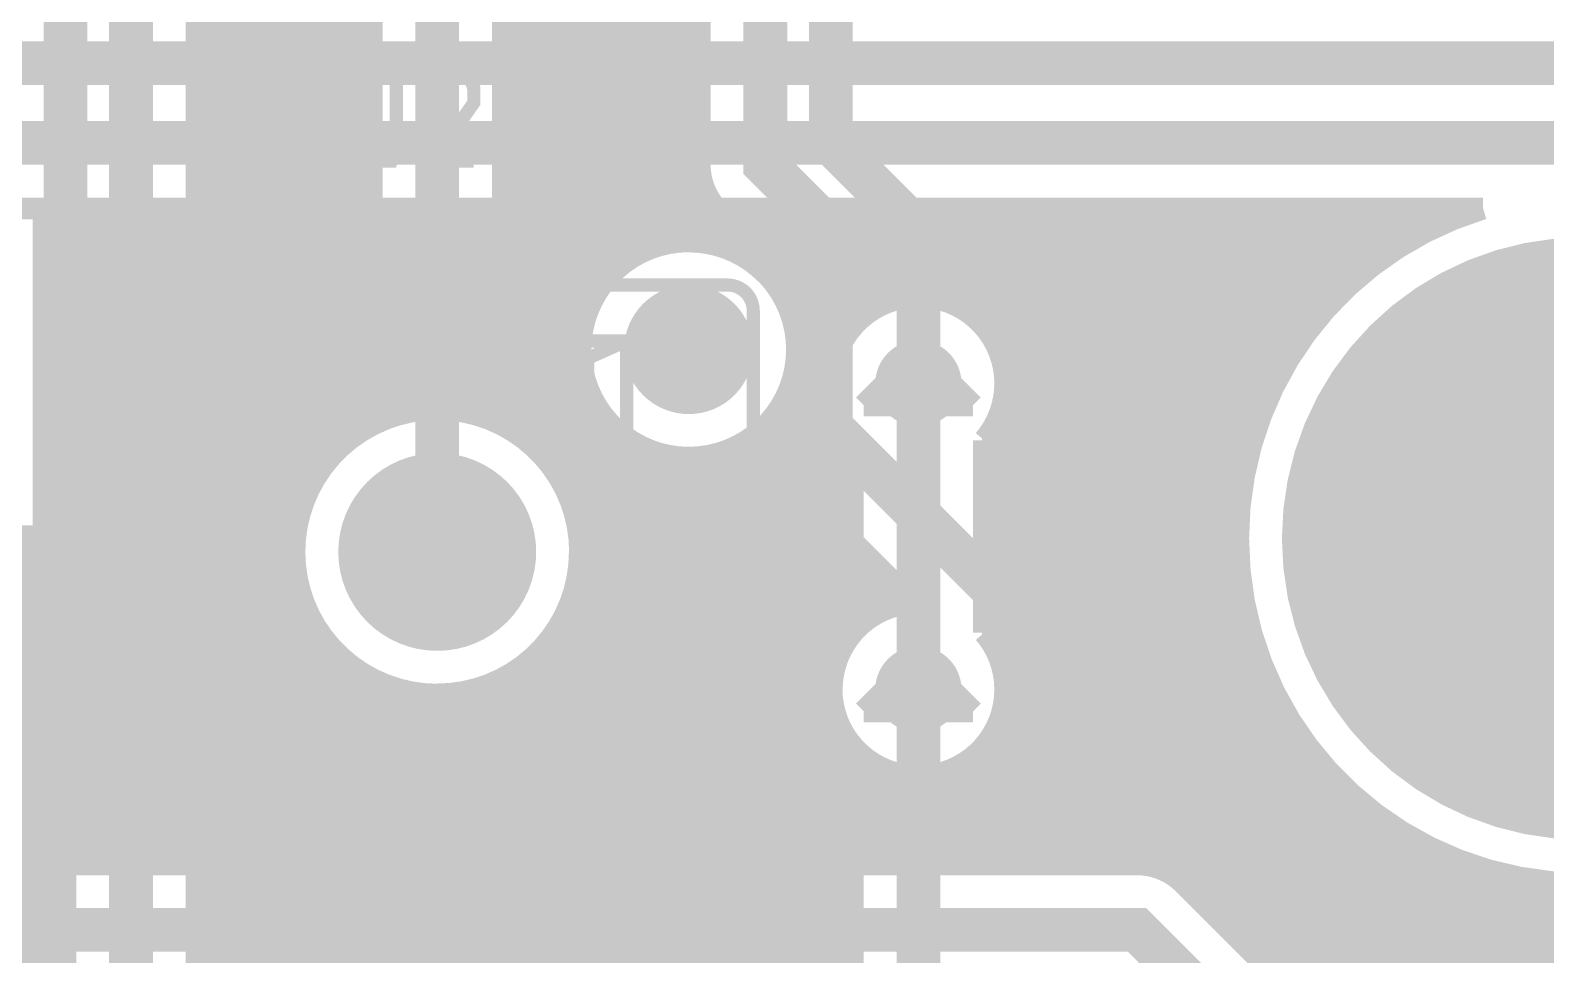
# Model space of a CAD drawing. Extents: x -5 to 100, y -56 to 115.
# Drawn here: x 54.96 to 72.56, y 60.16 to 70.9 of the extents above; entities that cross this region are included whole.
import ezdxf

# ---------------------------------------------------------------- set-up
doc = ezdxf.new("R2010")
doc.units = 0
doc.header["$MEASUREMENT"] = 0
doc.layers.get('0').update_dxf_attribs({"linetype": 'CONTINUOUS'})
for name, color, linetype in [('22-314-0_BOT', 7, 'CONTINUOUS'), ('22-314-0_DRD', 7, 'CONTINUOUS'), ('22-314-0_DRL', 2, 'CONTINUOUS'), ('22-314-0_SMB', 4, 'CONTINUOUS'), ('22-314-0_SMT', 3, 'CONTINUOUS'), ('22-314-0_SST', 5, 'CONTINUOUS'), ('22-314-0_TOP', 10, 'CONTINUOUS'), ('THRUHOLE_NPT', 9, 'CONTINUOUS'), ('THRUHOLE_TAP', 12, 'CONTINUOUS')]:
    doc.layers.add(name, color=color, linetype=linetype)

# ---------------------------------------------------------------- blocks, each defined once
blk = doc.blocks.new('ROUND_3')
at = {"const_width": 1.14935}
blk.add_lwpolyline([(-0.574674, 0, 1), (0.574674, 0, 1)], format="xyb", close=True, dxfattribs=at)
blk = doc.blocks.new('ROUND_4')
at = {"const_width": 0.7493}
blk.add_lwpolyline([(-0.37465, 0, 1), (0.37465, 0, 1)], format="xyb", close=True, dxfattribs=at)
blk = doc.blocks.new('ROUND_7')
at = {"const_width": 3.50012}
blk.add_lwpolyline([(-1.75006, 0, 1), (1.75006, 0, 1)], format="xyb", close=True, dxfattribs=at)
blk = doc.blocks.new('ROUND_14')
at = {"const_width": 0.50038}
blk.add_lwpolyline([(-0.25019, 0, 1), (0.25019, 0, 1)], format="xyb", close=True, dxfattribs=at)
blk = doc.blocks.new('ROUND_5')
at = {"const_width": 0.75057}
blk.add_lwpolyline([(-0.375284, 0, 1), (0.375284, 0, 1)], format="xyb", close=True, dxfattribs=at)
blk = doc.blocks.new('ROUND_18')
at = {"const_width": 0.65024}
blk.add_lwpolyline([(-0.32512, 0, 1), (0.32512, 0, 1)], format="xyb", close=True, dxfattribs=at)
blk = doc.blocks.new('ROUND_20')
at = {"const_width": 1.75006}
blk.add_lwpolyline([(-0.87503, 0, 1), (0.87503, 0, 1)], format="xyb", close=True, dxfattribs=at)
blk = doc.blocks.new('ROUND_22')
at = {"const_width": 0.14986}
blk.add_lwpolyline([(-0.07493, 0, 1), (0.07493, 0, 1)], format="xyb", close=True, dxfattribs=at)

msp = doc.modelspace()

# ---------------------------------------------------------------- linework, layer by layer
at = {"layer": '22-314-0_BOT'}
for points, const_width in [([(56.05018, 106.299), (54.102, 104.35082), (54.102, 97.79), (55.372, 96.52), (55.372, 62.484), (53.34, 60.452)], 0.508), ([(63.05042, 106.299), (64.77, 104.57942), (64.77, 99.06), (64.262, 98.552), (64.262, 69.596), (65.278, 68.58), (65.278, 66.802)], 0.508), ([(56.05018, 101.69906), (56.134, 101.61778), (56.134, 52.324)], 0.508), ([(63.05042, 101.69906), (63.5, 101.24948), (63.5, 69.342), (64.262, 68.58), (64.262, 66.294), (73.67524, 56.87822), (73.75398, 56.87822)], 0.508), ([(56.896, 98.52406), (56.896, 52.98186)], 0.254), ([(56.9976, 98.4377), (56.9976, 52.84216)], 0.254), ([(57.2262, 98.29546), (57.2262, 39.878)], 0.254), ([(60.8838, 93.24086), (60.8838, 65.99428)], 0.254), ([(61.1124, 92.94876), (61.1124, 65.69456)], 0.254), ([(62.7126, 92.84716), (62.7126, 68.44792)], 0.254), ([(62.738, 92.86494), (62.738, 69.342)], 0.254), ([(61.341, 92.77858), (61.341, 64.99352)], 0.254), ([(61.5696, 92.67444), (61.5696, 67.89928)], 0.254), ([(61.7982, 92.61856), (61.7982, 68.15328)], 0.254), ([(62.2554, 92.63888), (62.2554, 68.39966)], 0.254), ([(62.484, 92.71508), (62.484, 68.44538)], 0.254), ([(62.0268, 92.6084), (62.0268, 68.30822)], 0.254), ([(57.4548, 84.582), (57.4548, 39.85006)], 0.254), ([(57.6834, 84.08416), (57.6834, 39.74592)], 0.254), ([(57.912, 83.81238), (57.912, 39.5351)], 0.254), ([(58.1406, 83.63204), (58.1406, 65.43294)], 0.254), ([(58.3692, 83.50504), (58.3692, 65.84696)], 0.254), ([(58.5978, 83.42122), (58.5978, 66.0908)], 0.254), ([(59.69, 64.84366), (59.69, 76.454)], 0.508), ([(60.6552, 76.16444), (60.6552, 66.1924)], 0.254), ([(58.8264, 75.93584), (58.8264, 66.25844)], 0.254), ([(58.928, 75.7936), (58.928, 66.31686)], 0.254), ([(60.452, 75.7936), (60.452, 66.31686)], 0.254), ([(58.928, 70.8914), (56.896, 70.8914)], 0.254), ([(62.738, 70.8914), (60.452, 70.8914)], 0.254), ([(58.928, 70.6628), (56.896, 70.6628)], 0.254), ([(62.738, 70.6628), (60.452, 70.6628)], 0.254), ([(58.928, 70.4342), (56.896, 70.4342)], 0.254), ([(62.738, 70.4342), (60.452, 70.4342)], 0.254), ([(58.928, 70.2056), (56.896, 70.2056)], 0.254), ([(62.738, 70.2056), (60.452, 70.2056)], 0.254), ([(58.928, 69.977), (56.896, 69.977)], 0.254), ([(62.738, 69.977), (60.452, 69.977)], 0.254), ([(58.928, 69.7484), (56.896, 69.7484)], 0.254), ([(62.738, 69.7484), (60.452, 69.7484)], 0.254), ([(58.928, 69.5198), (56.896, 69.5198)], 0.254), ([(62.738, 69.5198), (60.452, 69.5198)], 0.254), ([(58.928, 69.2912), (56.896, 69.2912)], 0.254), ([(62.74054, 69.2912), (60.452, 69.2912)], 0.254), ([(58.928, 69.0626), (56.896, 69.0626)], 0.254), ([(62.79134, 69.0626), (60.452, 69.0626)], 0.254), ([(58.928, 68.834), (56.896, 68.834)], 0.254), ([(62.93104, 68.834), (60.452, 68.834)], 0.254), ([(62.9412, 68.82384), (62.9412, 68.40728)], 0.254), ([(62.96406, 68.79844), (63.5, 68.26504)], 0.254), ([(58.928, 68.6054), (56.896, 68.6054)], 0.254), ([(63.15964, 68.6054), (60.452, 68.6054)], 0.254), ([(63.1698, 68.59524), (63.1698, 68.32092)], 0.254), ([(58.928, 68.3768), (56.896, 68.3768)], 0.254), ([(62.18174, 68.3768), (60.452, 68.3768)], 0.254), ([(63.38824, 68.3768), (63.03772, 68.3768)], 0.254), ([(63.3984, 68.36664), (63.3984, 68.1736)], 0.254), ([(63.5, 68.26504), (63.5, 68.08216)], 0.254), ([(58.928, 68.1482), (56.896, 68.1482)], 0.254), ([(61.79058, 68.1482), (60.452, 68.1482)], 0.254), ([(63.5, 68.1482), (63.42888, 68.1482)], 0.254), ([(58.928, 67.9196), (56.896, 67.9196)], 0.254), ([(61.5823, 67.9196), (60.452, 67.9196)], 0.254), ([(58.928, 67.691), (56.896, 67.691)], 0.254), ([(61.4553, 67.691), (60.452, 67.691)], 0.254), ([(58.928, 67.4624), (56.896, 67.4624)], 0.254), ([(61.38164, 67.4624), (60.452, 67.4624)], 0.254), ([(58.928, 67.2338), (56.896, 67.2338)], 0.254), ([(61.3537, 67.2338), (60.452, 67.2338)], 0.254), ([(58.928, 67.0052), (56.896, 67.0052)], 0.254), ([(61.3664, 67.0052), (60.452, 67.0052)], 0.254), ([(58.928, 66.7766), (56.896, 66.7766)], 0.254), ([(61.42482, 66.7766), (60.452, 66.7766)], 0.254), ([(58.928, 66.548), (56.896, 66.548)], 0.254), ([(61.5315, 66.548), (60.452, 66.548)], 0.254), ([(61.5696, 66.48958), (61.5696, 50.01514)], 0.254), ([(58.928, 66.3194), (56.896, 66.3194)], 0.254), ([(61.70676, 66.3194), (60.452, 66.3194)], 0.254), ([(61.7982, 66.23558), (61.7982, 49.70018)], 0.254), ([(58.59526, 66.0908), (56.896, 66.0908)], 0.254), ([(62.00902, 66.0908), (60.7822, 66.0908)], 0.254), ([(62.0268, 66.08064), (62.0268, 43.18508)], 0.254), ([(63.1698, 66.06794), (63.1698, 33.782)], 0.254), ([(63.52794, 66.0908), (63.21044, 66.0908)], 0.254), ([(63.3984, 66.21526), (63.3984, 33.782)], 0.254), ([(62.2554, 65.9892), (62.2554, 42.91584)], 0.254), ([(62.484, 65.94348), (62.484, 42.42054)], 0.254), ([(62.7126, 65.94094), (62.7126, 33.782)], 0.254), ([(62.9412, 65.98158), (62.9412, 33.782)], 0.254), ([(63.627, 65.87236), (63.627, 33.782)], 0.254), ([(58.3819, 65.8622), (56.896, 65.8622)], 0.254), ([(63.63462, 65.8622), (60.9981, 65.8622)], 0.254), ([(63.72352, 65.75552), (65.22466, 64.25184)], 0.254), ([(58.23204, 65.6336), (56.896, 65.6336)], 0.254), ([(63.84544, 65.6336), (61.14796, 65.6336)], 0.254), ([(63.8556, 65.62344), (63.8556, 33.782)], 0.254), ([(58.13044, 65.405), (56.896, 65.405)], 0.254), ([(64.07404, 65.405), (61.24956, 65.405)], 0.254), ([(64.0842, 65.39484), (64.0842, 33.782)], 0.254), ([(58.0644, 65.1764), (56.896, 65.1764)], 0.254), ([(64.30264, 65.1764), (61.31306, 65.1764)], 0.254), ([(64.3128, 65.16624), (64.3128, 63.53556)], 0.254), ([(58.03392, 64.9478), (56.896, 64.9478)], 0.254), ([(64.53124, 64.9478), (61.34354, 64.9478)], 0.254), ([(64.5414, 64.93764), (64.5414, 63.9318)], 0.254), ([(58.03646, 64.7192), (56.896, 64.7192)], 0.254), ([(61.341, 64.6938), (61.341, 58.49366)], 0.254), ([(64.75984, 64.7192), (61.34354, 64.7192)], 0.254), ([(64.77, 64.70904), (64.77, 64.11468)], 0.254), ([(58.06948, 64.4906), (56.896, 64.4906)], 0.254), ([(64.98844, 64.4906), (61.30798, 64.4906)], 0.254), ([(64.9986, 64.48044), (64.9986, 64.21374)], 0.254), ([(58.13806, 64.262), (56.896, 64.262)], 0.254), ([(58.1406, 64.25438), (58.1406, 58.93308)], 0.254), ([(65.21704, 64.262), (61.24194, 64.262)], 0.254), ([(58.24474, 64.0334), (56.896, 64.0334)], 0.254), ([(61.1124, 63.99276), (61.1124, 59.1947)], 0.254), ([(64.64808, 64.0334), (61.13526, 64.0334)], 0.254), ([(58.39714, 63.8048), (56.896, 63.8048)], 0.254), ([(58.3692, 63.8429), (58.3692, 59.3471)], 0.254), ([(64.4398, 63.8048), (60.98032, 63.8048)], 0.254), ([(58.5978, 63.59652), (58.5978, 59.59094)], 0.254), ([(60.8838, 63.69304), (60.8838, 59.49442)], 0.254), ([(58.6232, 63.5762), (56.896, 63.5762)], 0.254), ([(58.8264, 63.42888), (58.8264, 59.75858)], 0.254), ([(60.6552, 63.49746), (60.6552, 59.69254)], 0.254), ([(64.3255, 63.5762), (60.7568, 63.5762)], 0.254), ([(58.97626, 63.3476), (56.896, 63.3476)], 0.254), ([(59.055, 63.31204), (59.055, 59.87542)], 0.254), ([(59.2836, 63.23584), (59.2836, 59.95162)], 0.254), ([(60.198, 63.26632), (60.198, 59.92114)], 0.254), ([(64.2747, 63.3476), (60.4012, 63.3476)], 0.254), ([(60.4266, 63.35776), (60.4266, 59.8297)], 0.254), ([(65.278, 63.246), (65.278, 54.61), (67.056, 52.832), (72.39, 52.832), (73.75398, 54.19598), (73.75398, 54.87924)], 0.508), ([(64.27724, 63.119), (56.896, 63.119)], 0.254), ([(59.5122, 63.1952), (59.5122, 59.99226)], 0.254), ([(59.7408, 63.18758), (59.7408, 60.00242)], 0.254), ([(59.9694, 63.21044), (59.9694, 59.97702)], 0.254), ([(64.33566, 62.8904), (56.896, 62.8904)], 0.254), ([(64.3128, 62.95644), (64.3128, 33.782)], 0.254), ([(64.45758, 62.6618), (56.896, 62.6618)], 0.254), ([(64.516, 62.5856), (64.516, 54.61)], 0.254), ([(64.516, 62.4332), (56.896, 62.4332)], 0.254), ([(64.516, 62.2046), (56.896, 62.2046)], 0.254), ([(64.516, 61.976), (56.896, 61.976)], 0.254), ([(64.516, 61.7474), (56.896, 61.7474)], 0.254), ([(64.516, 61.5188), (56.896, 61.5188)], 0.254), ([(55.372, 61.40704), (54.3433, 60.37834)], 0.254), ([(55.372, 61.40704), (55.372, 52.98186)], 0.254), ([(55.1688, 61.20384), (55.1688, 52.61356)], 0.254), ([(55.372, 61.2902), (55.25516, 61.2902)], 0.254), ([(64.516, 61.2902), (56.896, 61.2902)], 0.254), ([(54.9402, 60.97524), (54.9402, 55.88)], 0.254), ([(55.372, 61.0616), (55.02656, 61.0616)], 0.254), ([(64.516, 61.0616), (56.896, 61.0616)], 0.254), ([(55.372, 60.833), (54.79796, 60.833)], 0.254), ([(64.516, 60.833), (56.896, 60.833)], 0.254), ([(55.372, 60.6044), (54.56936, 60.6044)], 0.254), ([(64.516, 60.6044), (56.896, 60.6044)], 0.254), ([(55.372, 60.3758), (54.3433, 60.3758)], 0.254), ([(64.516, 60.3758), (56.896, 60.3758)], 0.254), ([(55.372, 60.1472), (54.30012, 60.1472)], 0.254), ([(64.516, 60.1472), (56.896, 60.1472)], 0.254)]:
    msp.add_lwpolyline(points, dxfattribs=dict(at, const_width=const_width))
at = {"layer": '22-314-0_BOT', "const_width": 0.254}
for points in [[(62.738, 69.342, 0.1989124), (62.96118, 68.80318)], [(62.738, 69.342, 0.1989124), (62.96118, 68.80318)], [(62.611, 68.453, 0.4142136), (61.3537, 67.1957)], [(63.5, 68.08216, 0.1992842), (62.611, 68.45114)], [(61.3537, 67.1957, 0.4142136), (62.611, 65.9384)], [(58.928, 66.31686, 0.2803817), (58.03138, 64.84366)], [(61.34862, 64.84366, 0.280382), (60.452, 66.31686)], [(62.611, 65.9384, 0.1989121), (63.50005, 66.30665)], [(63.5, 66.294, 0.1989124), (63.72318, 65.75518)], [(63.5, 66.294, 0.1989124), (63.72318, 65.75518)], [(58.03138, 64.84366, 0.4142136), (59.69, 63.18504)], [(59.69, 63.18758, 0.4142136), (61.34608, 64.84366)], [(65.22466, 64.25184, 0.3987804), (64.26962, 63.246)], [(64.26962, 63.246, 0.1804435), (64.51598, 62.58558)]]:
    msp.add_lwpolyline(points, format="xyb", dxfattribs=at)
at = {"layer": '22-314-0_DRD', "const_width": 0.254}
for points in [[(62.611, 67.8307), (62.611, 66.5607)], [(63.246, 67.1957), (61.976, 67.1957)], [(65.278, 67.183), (64.643, 66.548)], [(65.913, 66.548), (65.278, 67.183)], [(64.643, 66.548), (65.913, 66.548)], [(72.7456, 65.6336), (72.3646, 65.2526)], [(59.055, 65.47866), (59.055, 64.20866)], [(60.325, 65.47866), (59.055, 65.47866)], [(60.325, 65.47866), (59.055, 64.20866)], [(60.325, 64.20866), (59.055, 65.47866)], [(60.325, 64.20866), (60.325, 65.47866)], [(72.3646, 65.2526), (72.3646, 64.7446)], [(72.3646, 64.7446), (72.7456, 64.3636)], [(59.055, 64.20866), (60.325, 64.20866)], [(65.278, 63.627), (64.643, 62.992)], [(65.913, 62.992), (65.278, 63.627)], [(64.643, 62.992), (65.913, 62.992)]]:
    msp.add_lwpolyline(points, dxfattribs=at)
at = {"layer": '22-314-0_SST', "const_width": 0.1524}
for points in [[(60.71362, 69.38518), (60.71362, 70.40118), (60.59678, 70.231)], [(58.85942, 69.723), (58.85942, 69.55282), (58.92038, 69.38518), (59.1566, 69.38518), (59.21502, 69.55282), (59.21502, 70.40118)], [(59.27598, 70.40118), (59.03722, 70.40118)], [(60.11418, 69.38518), (59.6392, 69.38518), (60.11418, 70.06082), (60.11418, 70.231), (60.05322, 70.40118), (59.69762, 70.40118), (59.6392, 70.231)], [(60.833, 69.38518), (60.59678, 69.38518)], [(63.06058, 67.945), (56.31942, 67.945)], [(56.0197, 67.64528), (56.0197, 55.245), (57.53862, 55.245), (61.83884, 55.245), (61.83884, 52.94376), (57.53862, 52.94376), (56.31942, 52.94376)], [(63.3603, 53.24602), (63.3603, 55.245), (63.3603, 67.64528)], [(57.49036, 67.29476), (61.88964, 67.29476), (61.44006, 67.0941), (57.93994, 67.0941), (57.49036, 67.29476), (57.49036, 64.29502), (57.2389, 64.29502), (57.2389, 61.6458), (61.88964, 61.6458), (61.44006, 61.84392), (57.2389, 61.84392)], [(61.88964, 61.6458), (61.88964, 67.29476)], [(57.93994, 67.0941), (57.93994, 63.84544), (57.2389, 63.84544)], [(61.44006, 67.0941), (61.44006, 61.84392)], [(57.93994, 63.84544), (57.49036, 64.29502)], [(57.49036, 58.54446), (57.2389, 58.54446), (57.2389, 55.69458), (61.88964, 55.69458), (61.88964, 58.89498), (62.13856, 58.89498), (62.13856, 61.46546), (57.2389, 61.46546), (57.2389, 58.89498), (57.49036, 58.89498), (57.49036, 58.54446), (57.93994, 58.09488), (57.2389, 58.09488)], [(57.2389, 61.34354), (62.13856, 61.34354)]]:
    msp.add_lwpolyline(points, dxfattribs=at)
for points in [[(56.31942, 67.945, 0.4142136), (56.0197, 67.64528)], [(63.3603, 67.64528, 0.4142136), (63.06058, 67.945)]]:
    msp.add_lwpolyline(points, format="xyb", dxfattribs=at)
at = {"layer": '22-314-0_TOP'}
for points, const_width in [([(85.0138, 64.84366), (79.33436, 70.5231), (26.24836, 70.5231)], 0.508), ([(85.0138, 58.3438), (85.0138, 61.0362), (76.454, 69.596), (31.496, 69.596), (31.242, 69.342)], 0.508), ([(71.83628, 68.834), (32.11068, 68.834)], 0.254), ([(71.83628, 68.834), (32.11068, 68.834)], 0.254), ([(55.118, 68.834), (48.768, 68.834)], 0.254), ([(55.118, 68.834), (55.118, 65.024)], 0.254), ([(55.1688, 68.834), (55.1688, 61.214)], 0.254), ([(55.3974, 68.834), (55.3974, 61.214)], 0.254), ([(55.626, 68.834), (55.626, 61.214)], 0.254), ([(55.8546, 68.834), (55.8546, 61.214)], 0.254), ([(56.0832, 68.834), (56.0832, 61.214)], 0.254), ([(56.3118, 68.834), (56.3118, 61.214)], 0.254), ([(56.5404, 68.834), (56.5404, 61.214)], 0.254), ([(56.769, 68.834), (56.769, 61.214)], 0.254), ([(56.9976, 68.834), (56.9976, 61.214)], 0.254), ([(57.2262, 68.834), (57.2262, 61.214)], 0.254), ([(57.4548, 68.834), (57.4548, 61.214)], 0.254), ([(57.6834, 68.834), (57.6834, 61.214)], 0.254), ([(57.912, 68.834), (57.912, 61.214)], 0.254), ([(58.1406, 68.834), (58.1406, 65.43294)], 0.254), ([(58.3692, 68.834), (58.3692, 65.84696)], 0.254), ([(58.5978, 68.834), (58.5978, 66.0908)], 0.254), ([(58.8264, 68.834), (58.8264, 66.25844)], 0.254), ([(59.055, 68.834), (59.055, 66.37528)], 0.254), ([(59.2836, 68.834), (59.2836, 66.45148)], 0.254), ([(59.5122, 68.834), (59.5122, 66.49212)], 0.254), ([(59.7408, 68.834), (59.7408, 66.50228)], 0.254), ([(59.9694, 68.834), (59.9694, 66.47688)], 0.254), ([(60.198, 68.834), (60.198, 66.421)], 0.254), ([(60.4266, 68.834), (60.4266, 66.32956)], 0.254), ([(60.6552, 68.834), (60.6552, 66.1924)], 0.254), ([(60.8838, 68.834), (60.8838, 65.99428)], 0.254), ([(61.1124, 68.834), (61.1124, 65.69456)], 0.254), ([(61.341, 68.834), (61.341, 64.99352)], 0.254), ([(61.5696, 68.834), (61.5696, 67.89928)], 0.254), ([(61.7982, 68.834), (61.7982, 68.15328)], 0.254), ([(62.0268, 68.834), (62.0268, 68.30822)], 0.254), ([(62.2554, 68.834), (62.2554, 68.39966)], 0.254), ([(62.484, 68.834), (62.484, 68.44538)], 0.254), ([(62.7126, 68.834), (62.7126, 68.44792)], 0.254), ([(62.9412, 68.834), (62.9412, 68.40728)], 0.254), ([(63.1698, 68.834), (63.1698, 68.32092)], 0.254), ([(63.3984, 68.834), (63.3984, 68.1736)], 0.254), ([(63.627, 68.834), (63.627, 67.93484)], 0.254), ([(63.8556, 68.834), (63.8556, 67.36588)], 0.254), ([(64.0842, 68.834), (64.0842, 61.214)], 0.254), ([(64.3128, 68.834), (64.3128, 67.09156)], 0.254), ([(64.5414, 68.834), (64.5414, 67.4878)], 0.254), ([(64.77, 68.834), (64.77, 67.67068)], 0.254), ([(64.9986, 68.834), (64.9986, 67.76974)], 0.254), ([(65.2272, 68.834), (65.2272, 67.80784)], 0.254), ([(65.4558, 68.834), (65.4558, 67.7926)], 0.254), ([(65.6844, 68.834), (65.6844, 67.72402)], 0.254), ([(65.913, 68.834), (65.913, 67.58432)], 0.254), ([(66.1416, 68.834), (66.1416, 67.32016)], 0.254), ([(66.3702, 68.834), (66.3702, 61.214)], 0.254), ([(66.5988, 68.834), (66.5988, 61.214)], 0.254), ([(66.8274, 68.834), (66.8274, 61.214)], 0.254), ([(67.056, 68.834), (67.056, 61.214)], 0.254), ([(67.2846, 68.834), (67.2846, 61.214)], 0.254), ([(67.5132, 68.834), (67.5132, 61.214)], 0.254), ([(67.7418, 68.834), (67.7418, 61.214)], 0.254), ([(67.9704, 68.834), (67.9704, 61.19876)], 0.254), ([(68.199, 68.834), (68.199, 61.1124)], 0.254), ([(68.4276, 68.834), (68.4276, 60.91936)], 0.254), ([(68.6562, 68.834), (68.6562, 60.69076)], 0.254), ([(68.8848, 68.834), (68.8848, 60.46216)], 0.254), ([(69.1134, 68.834), (69.1134, 65.9765)], 0.254), ([(69.342, 68.834), (69.342, 66.6369)], 0.254), ([(69.5706, 68.834), (69.5706, 67.07378)], 0.254), ([(69.7992, 68.834), (69.7992, 67.4116)], 0.254), ([(70.0278, 68.834), (70.0278, 67.68846)], 0.254), ([(70.2564, 68.834), (70.2564, 67.9196)], 0.254), ([(70.485, 68.834), (70.485, 68.12026)], 0.254), ([(70.7136, 68.834), (70.7136, 68.29044)], 0.254), ([(70.9422, 68.834), (70.9422, 68.43776)], 0.254), ([(71.1708, 68.834), (71.1708, 68.56476)], 0.254), ([(71.3994, 68.834), (71.3994, 68.67398)], 0.254), ([(71.628, 68.834), (71.628, 68.76542)], 0.254), ([(71.25208, 68.6054), (55.118, 68.6054)], 0.254), ([(62.18174, 68.3768), (55.118, 68.3768)], 0.254), ([(70.84314, 68.3768), (63.03772, 68.3768)], 0.254), ([(61.79058, 68.1482), (55.118, 68.1482)], 0.254), ([(70.52056, 68.1482), (63.42888, 68.1482)], 0.254), ([(61.5823, 67.9196), (55.118, 67.9196)], 0.254), ([(70.25386, 67.9196), (63.63716, 67.9196)], 0.254), ([(61.4553, 67.691), (55.118, 67.691)], 0.254), ([(64.80302, 67.691), (63.76416, 67.691)], 0.254), ([(70.03034, 67.691), (65.75298, 67.691)], 0.254), ([(61.38164, 67.4624), (55.118, 67.4624)], 0.254), ([(64.516, 67.4624), (63.83782, 67.4624)], 0.254), ([(69.8373, 67.4624), (66.03746, 67.4624)], 0.254), ([(61.3537, 67.2338), (55.118, 67.2338)], 0.254), ([(64.36614, 67.2338), (63.86576, 67.2338)], 0.254), ([(69.6722, 67.2338), (66.18732, 67.2338)], 0.254), ([(61.3664, 67.0052), (55.118, 67.0052)], 0.254), ([(64.28994, 67.0052), (63.85306, 67.0052)], 0.254), ([(63.8556, 67.02298), (63.8556, 61.214)], 0.254), ([(65.278, 66.802), (65.278, 63.246)], 0.508), ([(69.52996, 67.0052), (66.26352, 67.0052)], 0.254), ([(61.42482, 66.7766), (55.118, 66.7766)], 0.254), ([(64.26962, 66.7766), (63.79464, 66.7766)], 0.254), ([(69.40804, 66.7766), (66.28384, 66.7766)], 0.254), ([(61.5315, 66.548), (55.118, 66.548)], 0.254), ([(61.5696, 66.48958), (61.5696, 61.214)], 0.254), ([(63.627, 66.45402), (63.627, 61.214)], 0.254), ([(64.30264, 66.548), (63.68796, 66.548)], 0.254), ([(64.3128, 66.51244), (64.3128, 63.53556)], 0.254), ([(69.3039, 66.548), (66.25336, 66.548)], 0.254), ([(58.93308, 66.3194), (55.118, 66.3194)], 0.254), ([(61.70676, 66.3194), (60.44692, 66.3194)], 0.254), ([(61.7982, 66.23558), (61.7982, 61.214)], 0.254), ([(64.39408, 66.3194), (63.5127, 66.3194)], 0.254), ([(66.1416, 66.28384), (66.1416, 63.76416)], 0.254), ([(69.215, 66.3194), (66.16192, 66.3194)], 0.254), ([(58.59526, 66.0908), (55.118, 66.0908)], 0.254), ([(62.00902, 66.0908), (60.7822, 66.0908)], 0.254), ([(62.0268, 66.08064), (62.0268, 61.214)], 0.254), ([(63.1698, 66.06794), (63.1698, 61.214)], 0.254), ([(64.516, 66.0908), (63.21044, 66.0908)], 0.254), ([(63.3984, 66.21526), (63.3984, 61.214)], 0.254), ([(64.516, 66.1416), (64.516, 63.90386)], 0.254), ([(66.04, 66.1416), (66.04, 63.90386)], 0.254), ([(69.14388, 66.0908), (66.04, 66.0908)], 0.254), ([(62.2554, 65.9892), (62.2554, 61.214)], 0.254), ([(62.484, 65.94348), (62.484, 61.214)], 0.254), ([(62.7126, 65.94094), (62.7126, 61.214)], 0.254), ([(62.9412, 65.98158), (62.9412, 61.214)], 0.254), ([(58.3819, 65.8622), (55.118, 65.8622)], 0.254), ([(64.516, 65.8622), (60.9981, 65.8622)], 0.254), ([(69.08546, 65.8622), (66.04, 65.8622)], 0.254), ([(58.23204, 65.6336), (55.118, 65.6336)], 0.254), ([(64.516, 65.6336), (61.14796, 65.6336)], 0.254), ([(69.04228, 65.6336), (66.04, 65.6336)], 0.254), ([(58.13044, 65.405), (55.118, 65.405)], 0.254), ([(64.516, 65.405), (61.24956, 65.405)], 0.254), ([(69.0118, 65.405), (66.04, 65.405)], 0.254), ([(58.0644, 65.1764), (55.118, 65.1764)], 0.254), ([(64.516, 65.1764), (61.31306, 65.1764)], 0.254), ([(68.99656, 65.1764), (66.04, 65.1764)], 0.254), ([(55.118, 65.024), (48.768, 65.024)], 0.254), ([(54.9402, 65.024), (54.9402, 61.214)], 0.254), ([(58.03392, 64.9478), (46.10354, 64.9478)], 0.254), ([(64.516, 64.9478), (61.34354, 64.9478)], 0.254), ([(68.99148, 64.9478), (66.04, 64.9478)], 0.254), ([(58.03646, 64.7192), (46.10354, 64.7192)], 0.254), ([(61.341, 64.6938), (61.341, 61.214)], 0.254), ([(64.516, 64.7192), (61.34354, 64.7192)], 0.254), ([(69.00164, 64.7192), (66.04, 64.7192)], 0.254), ([(58.06948, 64.4906), (46.06798, 64.4906)], 0.254), ([(64.516, 64.4906), (61.30798, 64.4906)], 0.254), ([(69.0245, 64.4906), (66.04, 64.4906)], 0.254), ([(58.13806, 64.262), (46.00194, 64.262)], 0.254), ([(58.1406, 64.25438), (58.1406, 61.214)], 0.254), ([(64.516, 64.262), (61.24194, 64.262)], 0.254), ([(69.06006, 64.262), (66.04, 64.262)], 0.254), ([(58.24474, 64.0334), (45.89526, 64.0334)], 0.254), ([(61.1124, 63.99276), (61.1124, 61.214)], 0.254), ([(64.516, 64.0334), (61.13526, 64.0334)], 0.254), ([(69.11086, 64.0334), (66.04, 64.0334)], 0.254), ([(69.1134, 64.0207), (69.1134, 60.23356)], 0.254), ([(58.39714, 63.8048), (45.74032, 63.8048)], 0.254), ([(58.3692, 63.8429), (58.3692, 61.214)], 0.254), ([(64.4398, 63.8048), (60.98032, 63.8048)], 0.254), ([(69.17436, 63.8048), (66.1162, 63.8048)], 0.254), ([(58.5978, 63.59652), (58.5978, 61.214)], 0.254), ([(60.8838, 63.69304), (60.8838, 61.214)], 0.254), ([(58.6232, 63.5762), (45.5168, 63.5762)], 0.254), ([(58.8264, 63.42888), (58.8264, 61.214)], 0.254), ([(60.6552, 63.49746), (60.6552, 61.214)], 0.254), ([(64.3255, 63.5762), (60.7568, 63.5762)], 0.254), ([(69.2531, 63.5762), (66.2305, 63.5762)], 0.254), ([(58.97626, 63.3476), (45.1612, 63.3476)], 0.254), ([(59.055, 63.31204), (59.055, 61.214)], 0.254), ([(59.2836, 63.23584), (59.2836, 61.214)], 0.254), ([(60.198, 63.26632), (60.198, 61.214)], 0.254), ([(64.2747, 63.3476), (60.4012, 63.3476)], 0.254), ([(60.4266, 63.35776), (60.4266, 61.214)], 0.254), ([(69.34708, 63.3476), (66.27876, 63.3476)], 0.254), ([(69.342, 63.36284), (69.342, 60.00496)], 0.254), ([(64.27724, 63.119), (37.69614, 63.119)], 0.254), ([(59.5122, 63.1952), (59.5122, 61.214)], 0.254), ([(59.7408, 63.18758), (59.7408, 61.214)], 0.254), ([(59.9694, 63.21044), (59.9694, 61.214)], 0.254), ([(69.46138, 63.119), (66.27622, 63.119)], 0.254), ([(64.33566, 62.8904), (37.719, 62.8904)], 0.254), ([(64.3128, 62.95644), (64.3128, 61.214)], 0.254), ([(69.59092, 62.8904), (66.22034, 62.8904)], 0.254), ([(69.5706, 62.92596), (69.5706, 59.77636)], 0.254), ([(66.1416, 62.72784), (66.1416, 61.214)], 0.254), ([(64.45758, 62.6618), (37.70376, 62.6618)], 0.254), ([(64.5414, 62.55766), (64.5414, 61.214)], 0.254), ([(69.74332, 62.6618), (66.09842, 62.6618)], 0.254), ([(69.7992, 62.58814), (69.7992, 59.54776)], 0.254), ([(64.6811, 62.4332), (37.6555, 62.4332)], 0.254), ([(64.77, 62.37478), (64.77, 61.214)], 0.254), ([(69.92112, 62.4332), (65.87236, 62.4332)], 0.254), ([(65.913, 62.46368), (65.913, 61.214)], 0.254), ([(70.12686, 62.2046), (37.56914, 62.2046)], 0.254), ([(64.9986, 62.27826), (64.9986, 61.214)], 0.254), ([(65.2272, 62.24016), (65.2272, 61.214)], 0.254), ([(65.4558, 62.25286), (65.4558, 61.214)], 0.254), ([(65.6844, 62.32398), (65.6844, 61.214)], 0.254), ([(70.0278, 62.31128), (70.0278, 59.31916)], 0.254), ([(70.2564, 62.0776), (70.2564, 59.09056)], 0.254), ([(70.36816, 61.976), (37.43198, 61.976)], 0.254), ([(70.485, 61.87948), (70.485, 58.73242)], 0.254), ([(70.65772, 61.7474), (37.23132, 61.7474)], 0.254), ([(70.7136, 61.70676), (70.7136, 57.76722)], 0.254), ([(71.01332, 61.5188), (37.14242, 61.5188)], 0.254), ([(70.9422, 61.55944), (70.9422, 57.90184)], 0.254), ([(71.1708, 61.43244), (71.1708, 58.04916)], 0.254), ([(71.3994, 61.32576), (71.3994, 58.13552)], 0.254), ([(71.48322, 61.2902), (53.8988, 61.2902)], 0.254), ([(67.818, 61.214), (53.99786, 61.214)], 0.254), ([(71.628, 61.23432), (71.628, 58.1787)], 0.254), ([(71.8566, 61.15812), (71.8566, 58.18124)], 0.254), ([(72.25538, 61.0616), (68.2752, 61.0616)], 0.254), ([(68.35648, 60.99048), (70.28942, 59.05754)], 0.254), ([(72.0852, 61.09716), (72.0852, 58.14314)], 0.254), ([(72.3138, 61.05144), (72.3138, 58.05932)], 0.254), ([(72.5424, 61.01842), (72.5424, 57.92216)], 0.254), ([(84.14004, 60.833), (68.51396, 60.833)], 0.254), ([(84.2518, 60.6044), (68.74256, 60.6044)], 0.254), ([(53.34, 60.452), (67.818, 60.452), (69.75602, 58.51398), (69.75602, 56.87822)], 0.508), ([(84.2518, 60.3758), (68.97116, 60.3758)], 0.254), ([(84.2518, 60.1472), (69.19976, 60.1472)], 0.254)]:
    msp.add_lwpolyline(points, dxfattribs=dict(at, const_width=const_width))
at = {"layer": '22-314-0_TOP', "const_width": 0.254}
for points in [[(71.83628, 68.834, 0.3303644), (68.99148, 64.9986)], [(62.611, 68.453, 0.4142136), (61.3537, 67.1957)], [(63.8683, 67.1957, 0.4142136), (62.611, 68.453)], [(65.278, 67.81038, 0.4142136), (64.26962, 66.802)], [(66.28638, 66.802, 0.4142136), (65.278, 67.81038)], [(61.3537, 67.1957, 0.4142136), (62.611, 65.9384)], [(62.611, 65.9384, 0.4142136), (63.8683, 67.1957)], [(64.26962, 66.802, 0.1804435), (64.51598, 66.14158)], [(66.04, 66.1416, 0.1804437), (66.28635, 66.802)], [(59.69, 66.50228, 0.4142136), (58.03138, 64.84366)], [(61.34862, 64.84366, 0.4142136), (59.69, 66.50228)], [(68.99148, 64.9986, 0.4142136), (72.9996, 60.99048)], [(58.03138, 64.84366, 0.4142136), (59.69, 63.18504)], [(59.69, 63.18758, 0.4142136), (61.34608, 64.84366)], [(64.516, 63.90386, 0.1799515), (64.27131, 63.246)], [(66.28638, 63.246, 0.1799513), (66.04128, 63.90496)], [(64.26962, 63.246, 0.4142136), (65.278, 62.23762)], [(65.278, 62.23762, 0.4142136), (66.28638, 63.246)], [(68.35648, 60.99048, 0.1989124), (67.818, 61.21352)]]:
    msp.add_lwpolyline(points, format="xyb", dxfattribs=at)

# ---------------------------------------------------------------- block references
at = {"layer": '22-314-0_BOT'}
for name, p in [('ROUND_7', (72.9996, 64.9986)), ('ROUND_4', (62.611, 67.1957)), ('ROUND_14', (65.278, 66.802)), ('ROUND_3', (59.69, 64.84366)), ('ROUND_14', (65.278, 63.246))]:
    msp.add_blockref(name, p, dxfattribs=at)
at = {"layer": '22-314-0_DRL'}
for name, p in [('ROUND_5', (62.611, 67.1957)), ('ROUND_22', (65.278, 66.802)), ('ROUND_20', (72.9996, 64.9986)), ('ROUND_18', (59.69, 64.84366)), ('ROUND_22', (65.278, 63.246))]:
    msp.add_blockref(name, p, dxfattribs=at)
at = {"layer": '22-314-0_SMB'}
for name, p in [('ROUND_7', (72.9996, 64.9986)), ('ROUND_4', (62.611, 67.1957)), ('ROUND_3', (59.69, 64.84366))]:
    msp.add_blockref(name, p, dxfattribs=at)
at = {"layer": '22-314-0_SMT'}
for name, p in [('ROUND_7', (72.9996, 64.9986)), ('ROUND_4', (62.611, 67.1957)), ('ROUND_3', (59.69, 64.84366))]:
    msp.add_blockref(name, p, dxfattribs=at)
at = {"layer": '22-314-0_TOP'}
for name, p in [('ROUND_7', (72.9996, 64.9986)), ('ROUND_4', (62.611, 67.1957)), ('ROUND_14', (65.278, 66.802)), ('ROUND_3', (59.69, 64.84366)), ('ROUND_14', (65.278, 63.246))]:
    msp.add_blockref(name, p, dxfattribs=at)
at = {"layer": 'THRUHOLE_NPT'}
msp.add_blockref('ROUND_5', (62.611, 67.1957), dxfattribs=at)
at = {"layer": 'THRUHOLE_TAP'}
for name, p in [('ROUND_22', (65.278, 66.802)), ('ROUND_20', (72.9996, 64.9986)), ('ROUND_18', (59.69, 64.84366)), ('ROUND_22', (65.278, 63.246))]:
    msp.add_blockref(name, p, dxfattribs=at)

doc.saveas('drawing.dxf')
